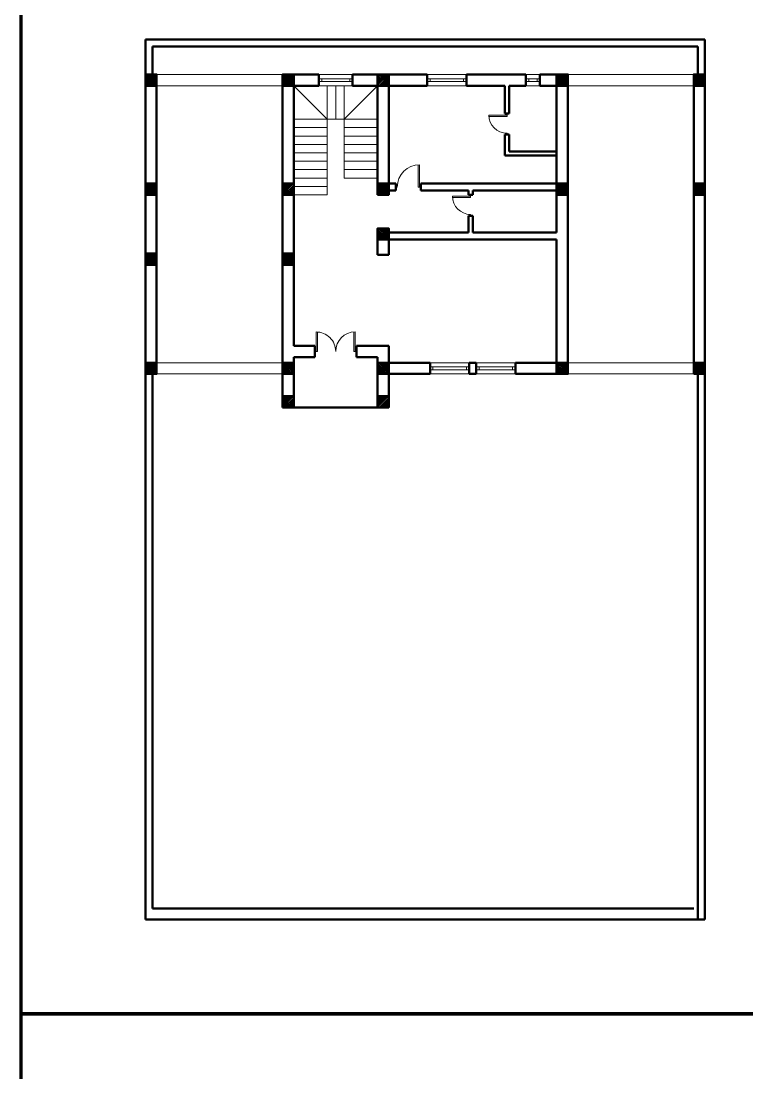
# Model space of a CAD drawing. Header units: millimetres. Extents: x -21484 to 30420, y 5001 to 139612.
# Drawn here: x -21484 to 4468, y 47760 to 85353 of the extents above; entities that cross this region are included whole.
import ezdxf

# ---------------------------------------------------------------- set-up
doc = ezdxf.new("R2010")
doc.units = ezdxf.units.MM

# ---------------------------------------------------------------- blocks, each defined once
blk = doc.blocks.new('hhjk')
at = {"lineweight": 0}
for p, q in [((15382, 32122), (15382, 32022)), ((15382, 32072), (16082, 32072)), ((15382, 32022), (16080, 32022)), ((15382, 30622), (15382, 30722)), ((15382, 30722), (16080, 30722)), ((15382, 30672), (16082, 30672))]:
    blk.add_line(p, q, dxfattribs=at)
for centre, start, end in [((15382, 32072), 270, 0), ((15382, 30672), 0, 90)]:
    blk.add_arc(centre, 700, start, end, dxfattribs=at)
blk = doc.blocks.new('hh')
at = {"lineweight": 18}
for p, q in [((19986, 31138), (19986, 31938)), ((20036, 31138), (20036, 31937)), ((19936, 31138), (20036, 31138)), ((20836, 31138), (20786, 31138))]:
    blk.add_line(p, q, dxfattribs=at)
blk.add_arc((19986, 31138), 800, 0, 90, dxfattribs=at)
blk = doc.blocks.new('оолд')
at = {"lineweight": 0}
for p, q in [((-4110, 37122), (-4760, 37122)), ((-4110, 37072), (-4758, 37072)), ((-4110, 37172), (-4110, 37072)), ((-4110, 36422), (-4110, 36472))]:
    blk.add_line(p, q, dxfattribs=at)
blk.add_arc((-4110, 37122), 650, 180, 270, dxfattribs=at)

msp = doc.modelspace()

# ---------------------------------------------------------------- hatches: boundary and pattern name
at = {"lineweight": 18}
h = msp.add_hatch(dxfattribs=at)
h.set_pattern_fill('ANSI31', color=6, scale=13)
h.set_pattern_definition([(45, (-6208.715, 48204.155), (-29.185832, 29.185832), [])])
h.paths.add_polyline_path([(-17035.2, 83042.4), (-16635.2, 83042.4), (-16635.2, 83442.4), (-17035.2, 83442.4)])
h = msp.add_hatch(dxfattribs=at)
h.set_pattern_fill('ANSI31', color=6, scale=13)
h.set_pattern_definition([(45, (-13008.715, 48204.155), (-29.18583, 29.18583), [])])
h.paths.add_polyline_path([(-12135.2, 83042.4), (-11735.2, 83042.4), (-11735.2, 83442.4), (-12135.2, 83442.4)])
h = msp.add_hatch(dxfattribs=at)
h.set_pattern_fill('ANSI31', color=6, scale=13)
h.set_pattern_definition([(45, (-17208.715, 48204.155), (-29.185832, 29.185832), [])])
h.paths.add_polyline_path([(-8735.2, 83042.4), (-8335.2, 83042.4), (-8335.2, 83442.4), (-8735.2, 83442.4)])
h = msp.add_hatch(dxfattribs=at)
h.set_pattern_fill('ANSI31', color=6, scale=13)
h.set_pattern_definition([(45, (-21308.715, 48204.155), (-29.185832, 29.185832), [])])
h.paths.add_polyline_path([(-2335.2, 83042.4), (-1935.2, 83042.4), (-1935.2, 83442.4), (-2335.2, 83442.4)])
h = msp.add_hatch(dxfattribs=at)
h.set_pattern_fill('ANSI31', color=6, scale=13)
h.set_pattern_definition([(45, (-25808.715, 48204.155), (-29.185832, 29.185832), [])])
h.paths.add_polyline_path([(2564.8, 83042.4), (2964.8, 83042.4), (2964.8, 83442.4), (2564.8, 83442.4)])
h = msp.add_hatch(dxfattribs=at)
h.set_pattern_fill('ANSI31', color=6, scale=13)
h.set_pattern_definition([(45, (-6208.715, 44304.155), (-29.185832, 29.185832), [])])
h.paths.add_polyline_path([(-17035.2, 79142.4), (-16635.2, 79142.4), (-16635.2, 79542.4), (-17035.2, 79542.4)])
h = msp.add_hatch(dxfattribs=at)
h.set_pattern_fill('ANSI31', color=6, scale=13)
h.set_pattern_definition([(45, (-13008.715, 44304.155), (-29.18583, 29.18583), [])])
h.paths.add_polyline_path([(-12135.2, 79142.4), (-11735.2, 79142.4), (-11735.2, 79542.4), (-12135.2, 79542.4)])
h = msp.add_hatch(dxfattribs=at)
h.set_pattern_fill('ANSI31', color=6, scale=13)
h.set_pattern_definition([(45, (-17208.715, 44454.155), (-29.185832, 29.185832), [])])
h.paths.add_polyline_path([(-8735.2, 79142.4), (-8335.2, 79142.4), (-8335.2, 79542.4), (-8735.2, 79542.4)])
h = msp.add_hatch(dxfattribs=at)
h.set_pattern_fill('ANSI31', color=6, scale=13)
h.set_pattern_definition([(45, (-21308.715, 44304.155), (-29.185832, 29.185832), [])])
h.paths.add_polyline_path([(-2335.2, 79142.4), (-1935.2, 79142.4), (-1935.2, 79542.4), (-2335.2, 79542.4)])
h = msp.add_hatch(dxfattribs=at)
h.set_pattern_fill('ANSI31', color=6, scale=13)
h.set_pattern_definition([(45, (-25808.715, 44304.155), (-29.185832, 29.185832), [])])
h.paths.add_polyline_path([(2564.8, 79142.4), (2964.8, 79142.4), (2964.8, 79542.4), (2564.8, 79542.4)])
h = msp.add_hatch(dxfattribs=at)
h.set_pattern_fill('ANSI31', color=6, scale=13)
h.set_pattern_definition([(45, (-17208.715, 42854.155), (-29.185832, 29.185832), [])])
h.paths.add_polyline_path([(-8735.2, 77542.4), (-8335.2, 77542.4), (-8335.2, 77942.4), (-8735.2, 77942.4)])
h = msp.add_hatch(dxfattribs=at)
h.set_pattern_fill('ANSI31', color=6, scale=13)
h.set_pattern_definition([(45, (-6208.715, 41804.155), (-29.185832, 29.185832), [])])
h.paths.add_polyline_path([(-17035.2, 76642.4), (-16635.2, 76642.4), (-16635.2, 77042.4), (-17035.2, 77042.4)])
h = msp.add_hatch(dxfattribs=at)
h.set_pattern_fill('ANSI31', color=6, scale=13)
h.set_pattern_definition([(45, (-13008.715, 41804.155), (-29.18583, 29.18583), [])])
h.paths.add_polyline_path([(-12135.2, 76642.4), (-11735.2, 76642.4), (-11735.2, 77042.4), (-12135.2, 77042.4)])
h = msp.add_hatch(dxfattribs=at)
h.set_pattern_fill('ANSI31', color=6, scale=13)
h.set_pattern_definition([(45, (-17908.715, 37904.155), (-29.18583, 29.18583), [])])
h.paths.add_polyline_path([(-17035.2, 72742.4), (-16635.2, 72742.4), (-16635.2, 73142.4), (-17035.2, 73142.4)])
h = msp.add_hatch(dxfattribs=at)
h.set_pattern_fill('ANSI31', color=6, scale=13)
h.set_pattern_definition([(45, (-13008.715, 37904.155), (-29.18583, 29.18583), [])])
h.paths.add_polyline_path([(-12135.2, 72742.4), (-11735.2, 72742.4), (-11735.2, 73142.4), (-12135.2, 73142.4)])
h = msp.add_hatch(dxfattribs=at)
h.set_pattern_fill('ANSI31', color=6, scale=13)
h.set_pattern_definition([(45, (-9608.715, 37904.155), (-29.18583, 29.18583), [])])
h.paths.add_polyline_path([(-8735.2, 72742.4), (-8335.2, 72742.4), (-8335.2, 73142.4), (-8735.2, 73142.4)])
h = msp.add_hatch(dxfattribs=at)
h.set_pattern_fill('ANSI31', color=6, scale=13)
h.set_pattern_definition([(45, (-21308.715, 37904.155), (-29.185832, 29.185832), [])])
h.paths.add_polyline_path([(-2335.2, 72742.4), (-1935.2, 72742.4), (-1935.2, 73142.4), (-2335.2, 73142.4)])
h = msp.add_hatch(dxfattribs=at)
h.set_pattern_fill('ANSI31', color=6, scale=13)
h.set_pattern_definition([(45, (-16408.715, 37904.155), (-29.185832, 29.185832), [])])
h.paths.add_polyline_path([(2564.8, 72742.4), (2964.8, 72742.4), (2964.8, 73142.4), (2564.8, 73142.4)])
h = msp.add_hatch(dxfattribs=at)
h.set_pattern_fill('ANSI31', color=6, scale=13)
h.set_pattern_definition([(45, (-13008.715, 36704.155), (-29.18583, 29.18583), [])])
h.paths.add_polyline_path([(-12135.2, 71542.4), (-11735.2, 71542.4), (-11735.2, 71942.4), (-12135.2, 71942.4)])
h = msp.add_hatch(dxfattribs=at)
h.set_pattern_fill('ANSI31', color=6, scale=13)
h.set_pattern_definition([(45, (-9608.715, 36704.155), (-29.18583, 29.18583), [])])
h.paths.add_polyline_path([(-8735.2, 71542.4), (-8335.2, 71542.4), (-8335.2, 71942.4), (-8735.2, 71942.4)])

# ---------------------------------------------------------------- linework, layer by layer
at = {"lineweight": 50}
for p, q in [((-17035.2, 84692.4), (2964.8, 84692.4)), ((-17035.2, 83442.4), (-17035.2, 84692.4)), ((2964.8, 84692.4), (2964.8, 53242.4)), ((-16785.2, 84442.4), (2714.8, 84442.4)), ((-16785.2, 83442.4), (-16785.2, 84442.4)), ((2714.8, 83442.4), (2714.8, 84442.4)), ((-11735.2, 83442.4), (-10835.2, 83442.4)), ((-11735.2, 77042.4), (-11735.2, 83092.4)), ((-10835.2, 83042.4), (-10835.2, 83442.4)), ((-9635.2, 83442.4), (-8335.2, 83442.4)), ((-9635.2, 83042.4), (-9635.2, 83442.4)), ((-6960.2, 83442.4), (-8335.2, 83442.4)), ((-6960.2, 83442.4), (-6960.2, 83042.4)), ((-5560.2, 83442.4), (-3435.2, 83442.4)), ((-5560.2, 83442.4), (-5560.2, 83042.4)), ((-3435.2, 83042.4), (-3435.2, 83442.4)), ((-2935.2, 83042.4), (-2935.2, 83442.4)), ((-2935.2, 83442.4), (-2335.2, 83442.4)), ((-17035.2, 53242.4), (-17035.2, 83042.4)), ((-16635.2, 79542.4), (-16635.2, 83042.4)), ((-12135.2, 79542.4), (-12135.2, 83042.4)), ((-11735.2, 83042.4), (-10835.2, 83042.4)), ((-9635.2, 83042.4), (-8735.2, 83042.4)), ((-8735.2, 79542.4), (-8735.2, 83042.4)), ((-8335.2, 79542.4), (-8335.2, 83042.4)), ((-6960.2, 83042.4), (-8335.2, 83042.4)), ((-5560.2, 83042.4), (-4185.2, 83042.4)), ((-4185.2, 82042.4), (-4185.2, 83042.4)), ((-4035.2, 83042.4), (-3985.2, 83042.4)), ((-4035.2, 83042.4), (-3435.2, 83042.4)), ((-4035.2, 82042.4), (-4035.2, 83042.4)), ((-2935.2, 83042.4), (-2335.2, 83042.4)), ((-2335.2, 83042.4), (-2335.2, 79542.4)), ((-1935.2, 83042.4), (-1935.2, 73142.4)), ((2564.8, 83042.4), (2564.8, 79542.4)), ((-4035.2, 82042.4), (-4185.2, 82042.4)), ((-4185.2, 80542.4), (-4185.2, 81292.4)), ((-4035.2, 81292.4), (-4185.2, 81292.4)), ((-4035.2, 80692.4), (-4035.2, 81292.4)), ((-4185.2, 80542.4), (-2335.2, 80542.4)), ((-4035.2, 80692.4), (-2335.2, 80692.4)), ((-8335.2, 79542.4), (-8085.2, 79542.4)), ((-8085.2, 79292.4), (-8085.2, 79542.4)), ((-7185.2, 79542.4), (-2335.2, 79542.4)), ((-7185.2, 79292.4), (-7185.2, 79542.4)), ((-16635.2, 77042.4), (-16635.2, 79142.4)), ((-12135.2, 77042.4), (-12135.2, 79142.4)), ((-8335.2, 79292.4), (-8085.2, 79292.4)), ((-7185.2, 79292.4), (-5485.2, 79292.4)), ((-5485.2, 79142.4), (-5485.2, 79292.4)), ((-5485.2, 79142.4), (-5335.2, 79142.4)), ((-5335.2, 79292.4), (-2335.2, 79292.4)), ((-5335.2, 79142.4), (-5335.2, 79292.4)), ((-2335.2, 79142.4), (-2335.2, 77792.4)), ((2564.8, 79142.4), (2564.8, 73142.4)), ((-5485.2, 77792.4), (-5485.2, 78392.4)), ((-5485.2, 78392.4), (-5335.2, 78392.4)), ((-5335.2, 77792.4), (-5335.2, 78392.4)), ((-8735.2, 76992.4), (-8735.2, 77542.4)), ((-8335.2, 77792.4), (-5485.2, 77792.4)), ((-8335.2, 77542.4), (-2335.2, 77542.4)), ((-8335.2, 76992.4), (-8335.2, 77542.4)), ((-5335.2, 77792.4), (-2335.2, 77792.4)), ((-2335.2, 77542.4), (-2335.2, 73142.4)), ((-8335.2, 76992.4), (-8735.2, 76992.4)), ((-16635.2, 73142.4), (-16635.2, 76642.4)), ((-12135.2, 73142.4), (-12135.2, 76642.4)), ((-11735.2, 73742.4), (-11735.2, 76642.4)), ((-11735.2, 73742.4), (-10985.2, 73742.4)), ((-10985.2, 73342.4), (-10985.2, 73742.4)), ((-9485.2, 73742.4), (-8335.2, 73742.4)), ((-9485.2, 73342.4), (-9485.2, 73742.4)), ((-8335.2, 73142.4), (-8335.2, 73742.4)), ((-11735.2, 73142.4), (-11735.2, 73342.4)), ((-11735.2, 73342.4), (-10985.2, 73342.4)), ((-9485.2, 73342.4), (-8735.2, 73342.4)), ((-8735.2, 73342.4), (-8735.2, 72742.4)), ((-6860.2, 73142.4), (-8335.2, 73142.4)), ((-6860.2, 73142.4), (-6860.2, 72742.4)), ((-5460.2, 73142.4), (-5210.2, 73142.4)), ((-5460.2, 73142.4), (-5460.2, 72742.4)), ((-5210.2, 73142.4), (-5210.2, 72742.4)), ((-3810.2, 73142.4), (-2335.2, 73142.4)), ((-3810.2, 73142.4), (-3810.2, 72742.4)), ((-16785.2, 72742.4), (-16785.2, 53642.4)), ((-12135.2, 72742.4), (-12135.2, 71942.4)), ((-11735.2, 72742.4), (-11735.2, 71942.4)), ((-8735.2, 72742.4), (-6860.2, 72742.4)), ((-8735.2, 72742.4), (-8735.2, 71942.4)), ((-8335.2, 71942.4), (-8335.2, 72742.4)), ((-5460.2, 72742.4), (-5210.2, 72742.4)), ((-3810.2, 72742.4), (-2335.2, 72742.4)), ((2714.8, 72742.4), (2714.8, 53242.4)), ((-12135.2, 71542.4), (-8735.2, 71542.4)), ((2564.8, 53642.4), (-16785.2, 53642.4)), ((2964.8, 53242.4), (-17035.2, 53242.4))]:
    msp.add_line(p, q, dxfattribs=at)
at = {"lineweight": 0}
for p, q in [((-16635.2, 83442.4), (-12135.2, 83442.4)), ((-10835.2, 83442.4), (-9635.2, 83442.4)), ((-10835.2, 83292.4), (-9635.2, 83292.4)), ((-10835.2, 83192.4), (-9635.2, 83192.4)), ((-10735.2, 83292.4), (-10735.2, 83192.4)), ((-9735.2, 83292.4), (-9735.2, 83192.4)), ((-6960.2, 83442.4), (-5560.2, 83442.4)), ((-6960.2, 83292.4), (-5560.2, 83292.4)), ((-6960.2, 83192.4), (-5560.2, 83192.4)), ((-6860.2, 83292.4), (-6860.2, 83192.4)), ((-5660.2, 83292.4), (-5660.2, 83192.4)), ((-3435.2, 83442.4), (-2935.2, 83442.4)), ((-3435.2, 83292.4), (-2935.2, 83292.4)), ((-3435.2, 83192.4), (-2935.2, 83192.4)), ((-3335.2, 83292.4), (-3335.2, 83192.4)), ((-3035.2, 83292.4), (-3035.2, 83192.4)), ((-1935.2, 83442.4), (2564.8, 83442.4)), ((-16635.2, 83042.4), (-12135.2, 83042.4)), ((-10535.2, 81850.5), (-11735.2, 83042.4)), ((-10835.2, 83042.4), (-9635.2, 83042.4)), ((-10535.2, 81850.5), (-10535.2, 83042.4)), ((-10235.2, 81842.4), (-10235.2, 83042.4)), ((-9935.2, 81842.4), (-8735.2, 83042.4)), ((-9935.2, 81842.4), (-9935.2, 83042.4)), ((-6960.2, 83042.4), (-5560.2, 83042.4)), ((-3435.2, 83042.4), (-2935.2, 83042.4)), ((-1935.2, 83042.4), (2564.8, 83042.4)), ((-11735.2, 81842.4), (-8735.2, 81842.4)), ((-10535.2, 81842.4), (-10535.2, 79142.4)), ((-9935.2, 81842.4), (-9935.2, 79742.4)), ((-11735.2, 81542.4), (-10535.2, 81542.4)), ((-11735.2, 81242.4), (-10535.2, 81242.4)), ((-8735.2, 81542.4), (-9935.2, 81542.4)), ((-8735.2, 81242.4), (-9935.2, 81242.4)), ((-11735.2, 80942.4), (-10535.2, 80942.4)), ((-8735.2, 80942.4), (-9935.2, 80942.4)), ((-11735.2, 80642.4), (-10535.2, 80642.4)), ((-8735.2, 80642.4), (-9935.2, 80642.4)), ((-11735.2, 80342.4), (-10535.2, 80342.4)), ((-8735.2, 80342.4), (-9935.2, 80342.4)), ((-11735.2, 80042.4), (-10535.2, 80042.4)), ((-11735.2, 79742.4), (-10535.2, 79742.4)), ((-8735.2, 80042.4), (-9935.2, 80042.4)), ((-8735.2, 79742.4), (-9935.2, 79742.4)), ((-11735.2, 79442.4), (-10535.2, 79442.4)), ((-11735.2, 79142.4), (-10535.2, 79142.4)), ((-16635.2, 73142.4), (-12135.2, 73142.4)), ((-6860.2, 73142.4), (-5460.2, 73142.4)), ((-6860.2, 72992.4), (-5460.2, 72992.4)), ((-6760.2, 72992.4), (-6760.2, 72892.4)), ((-5560.2, 72992.4), (-5560.2, 72892.4)), ((-5210.2, 73142.4), (-3810.2, 73142.4)), ((-5210.2, 72992.4), (-3810.2, 72992.4)), ((-5110.2, 72992.4), (-5110.2, 72892.4)), ((-3910.2, 72992.4), (-3910.2, 72892.4)), ((-1935.2, 73142.4), (2564.8, 73142.4)), ((-16785.2, 72742.4), (-12135.2, 72742.4)), ((-6860.2, 72892.4), (-5460.2, 72892.4)), ((-6860.2, 72742.4), (-5460.2, 72742.4)), ((-5210.2, 72892.4), (-3810.2, 72892.4)), ((-5210.2, 72742.4), (-3810.2, 72742.4)), ((-1935.2, 72742.4), (2564.8, 72742.4))]:
    msp.add_line(p, q, dxfattribs=at)
at = {"color": 1, "lineweight": 70}
for points in [[(-21483.7, 94741.4), (30419.8, 94741.4), (30419.8, 49871.2), (-21483.7, 49871.2)], [(-21483.7, 49871.2), (30419.8, 49871.2), (30419.8, 5001), (-21483.7, 5001)]]:
    msp.add_lwpolyline(points, close=True, dxfattribs=at)
at = {"color": 1, "lineweight": 50}
for points in [[(-17035.2, 83042.4), (-16635.2, 83042.4), (-16635.2, 83442.4), (-17035.2, 83442.4)], [(-12135.2, 83042.4), (-11735.2, 83042.4), (-11735.2, 83442.4), (-12135.2, 83442.4)], [(-8735.2, 83042.4), (-8335.2, 83042.4), (-8335.2, 83442.4), (-8735.2, 83442.4)], [(-2335.2, 83042.4), (-1935.2, 83042.4), (-1935.2, 83442.4), (-2335.2, 83442.4)], [(2564.8, 83042.4), (2964.8, 83042.4), (2964.8, 83442.4), (2564.8, 83442.4)], [(-17035.2, 79142.4), (-16635.2, 79142.4), (-16635.2, 79542.4), (-17035.2, 79542.4)], [(-12135.2, 79142.4), (-11735.2, 79142.4), (-11735.2, 79542.4), (-12135.2, 79542.4)], [(-8735.2, 79142.4), (-8335.2, 79142.4), (-8335.2, 79542.4), (-8735.2, 79542.4)], [(-2335.2, 79142.4), (-1935.2, 79142.4), (-1935.2, 79542.4), (-2335.2, 79542.4)], [(2564.8, 79142.4), (2964.8, 79142.4), (2964.8, 79542.4), (2564.8, 79542.4)], [(-8735.2, 77542.4), (-8335.2, 77542.4), (-8335.2, 77942.4), (-8735.2, 77942.4)], [(-17035.2, 76642.4), (-16635.2, 76642.4), (-16635.2, 77042.4), (-17035.2, 77042.4)], [(-12135.2, 76642.4), (-11735.2, 76642.4), (-11735.2, 77042.4), (-12135.2, 77042.4)], [(-17035.2, 72742.4), (-16635.2, 72742.4), (-16635.2, 73142.4), (-17035.2, 73142.4)], [(-12135.2, 72742.4), (-11735.2, 72742.4), (-11735.2, 73142.4), (-12135.2, 73142.4)], [(-8735.2, 72742.4), (-8335.2, 72742.4), (-8335.2, 73142.4), (-8735.2, 73142.4)], [(-2335.2, 72742.4), (-1935.2, 72742.4), (-1935.2, 73142.4), (-2335.2, 73142.4)], [(2564.8, 72742.4), (2964.8, 72742.4), (2964.8, 73142.4), (2564.8, 73142.4)], [(-12135.2, 71542.4), (-11735.2, 71542.4), (-11735.2, 71942.4), (-12135.2, 71942.4)], [(-8735.2, 71542.4), (-8335.2, 71542.4), (-8335.2, 71942.4), (-8735.2, 71942.4)]]:
    msp.add_lwpolyline(points, close=True, dxfattribs=at)

# ---------------------------------------------------------------- block references
at = {"lineweight": 0}
for p in [(0, 44870.2), (-1300, 41970.2)]:
    msp.add_blockref('оолд', p, dxfattribs=at)
at = {"lineweight": 18, "xscale": -1}
msp.add_blockref('hh', (12750.7, 48279.2), dxfattribs=at)
at = {"lineweight": 0, "xscale": -1, "rotation": 270.0000000000022}
msp.add_blockref('hhjk', (-41607.4, 58160.9), dxfattribs=at)

doc.saveas('drawing.dxf')
